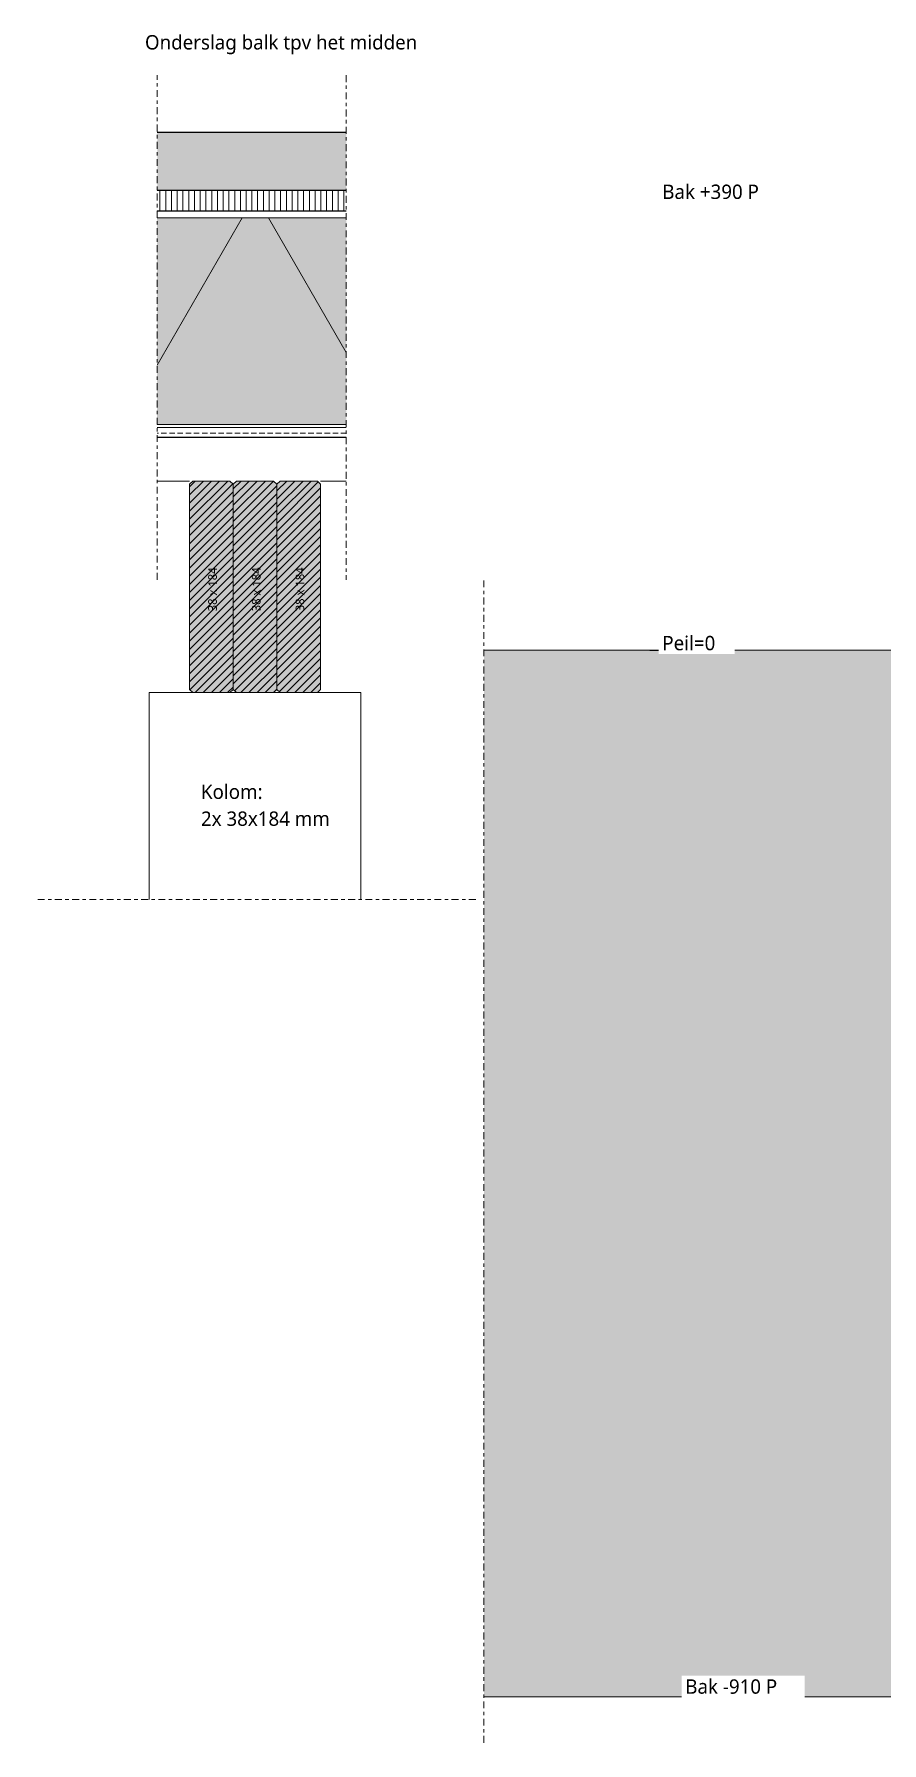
# Model space of a CAD drawing. Header units: millimetres. Extents: x 2927 to 18500, y -7154 to 6447.
# Drawn here: x 5476 to 6213, y -7104 to -5618 of the extents above; entities that cross this region are included whole.
import ezdxf

# ---------------------------------------------------------------- set-up
doc = ezdxf.new("R2010")
doc.units = ezdxf.units.MM
doc.linetypes.add('MV_center', pattern=[15, 6, -3, 3, -3])
for name, color, linetype, lineweight in [('A-ANNO-NOTE', 131, 'Continuous', 18), ('A-DETL', 90, 'Continuous', 13), ('A-DETL-GENF', 92, 'Continuous', 18), ('A-DETL-MEDM', 33, 'Continuous', 18), ('G-ANNO-TEXT', 231, 'Continuous', 13)]:
    doc.layers.add(name, color=color, linetype=linetype, lineweight=lineweight)
doc.styles.add('Segoe UI', font='segoeui.ttf', dxfattribs={"height": 7.5})
doc.styles.add('Segoe UI_3', font='segoeui.ttf', dxfattribs={"height": 12.5})

# ---------------------------------------------------------------- blocks, each defined once
blk = doc.blocks.new('NLRS_00_DI_maskeer - Type 1-V207-Details Domera')
at = {"layer": 'A-DETL-GENF', "linetype": 'MV_center'}
blk.add_line((960.4, 0), (-51, 0), dxfattribs=at)
blk = doc.blocks.new('42 isolatie - Type 1-3771745-Details Domera')
at = {"layer": 'A-DETL-GENF'}
blk.add_hatch(color=256, dxfattribs=at).paths.add_polyline_path([(207.9, 0.8), (207.9, 180.8), (43.5, 180.8), (43.5, 0.8)])
at = {"layer": 'A-DETL-GENF', "lineweight": 13}
h = blk.add_hatch(dxfattribs=at)
h.set_pattern_fill('FP_24', color=256, style=0, pattern_type=2)
h.set_pattern_definition([(60, (-2126.39, 181.76), (-155.885, 90), []), (120, (-2126.39, 181.76), (-155.885, -90), [])])
h.paths.add_polyline_path([(207.9, 0.8), (207.9, 180.8), (43.5, 180.8), (43.5, 0.8)])
at = {"layer": 'A-DETL-GENF'}
for p, q in [((207.9, 180.8), (43.5, 180.8)), ((207.9, 180.8), (43.5, 180.8)), ((43.5, 0.8), (207.9, 0.8)), ((43.5, 0.8), (207.9, 0.8))]:
    blk.add_line(p, q, dxfattribs=at)
blk = doc.blocks.new('00 hout_rechthoekig_sls - SLS 38x184-V241-Details Domera')
at = {"layer": 'A-DETL-GENF'}
blk.add_hatch(color=256, dxfattribs=at).paths.add_polyline_path([(184, -35.2), (184, -2.8), (181.2, 0), (2.8, 0), (0, -2.8), (0, -35.2), (2.8, -38), (181.2, -38)])
at = {"layer": 'A-DETL-MEDM', "lineweight": 13}
h = blk.add_hatch(dxfattribs=at)
h.set_pattern_fill('FP_292', color=256, style=0, pattern_type=2)
h.set_pattern_definition([(135, (-6006.764, -5686.652), (-3.535534, -3.535534), [])])
h.paths.add_polyline_path([(184, -35.2), (184, -2.8), (181.2, 0), (2.8, 0), (0, -2.8), (0, -35.2), (2.8, -38), (181.2, -38)])
at = {"layer": 'A-DETL-MEDM'}
for p, q in [((0, -2.8), (2.8, 0)), ((2.8, 0), (0, -2.8)), ((181.2, 0), (184, -2.8)), ((0, -2.8), (0, -35.2)), ((181.2, 0), (184, -2.8)), ((184, -35.2), (184, -2.8)), ((2.8, -38), (0, -35.2)), ((0, -35.2), (2.8, -38)), ((184, -35.2), (181.2, -38)), ((181.2, -38), (184, -35.2))]:
    blk.add_line(p, q, dxfattribs=at)
blk = doc.blocks.new('00 hout_rechthoekig_sls - SLS 38x184-V242-Details Domera')
at = {"layer": 'A-DETL-GENF'}
blk.add_hatch(color=256, dxfattribs=at).paths.add_polyline_path([(184, -35.2), (184, -2.8), (181.2, 0), (2.8, 0), (0, -2.8), (0, -35.2), (2.8, -38), (181.2, -38)])
at = {"layer": 'A-DETL-MEDM', "lineweight": 13}
h = blk.add_hatch(dxfattribs=at)
h.set_pattern_fill('FP_293', color=256, style=0, pattern_type=2)
h.set_pattern_definition([(135, (-6006.764, -5724.652), (-3.535534, -3.535534), [])])
h.paths.add_polyline_path([(184, -35.2), (184, -2.8), (181.2, 0), (2.8, 0), (0, -2.8), (0, -35.2), (2.8, -38), (181.2, -38)])
at = {"layer": 'A-DETL-MEDM'}
for p, q in [((0, -2.8), (2.8, 0)), ((2.8, 0), (0, -2.8)), ((2.8, 0), (181.2, 0)), ((181.2, 0), (184, -2.8)), ((0, -2.8), (0, -35.2)), ((181.2, 0), (184, -2.8)), ((184, -35.2), (184, -2.8)), ((2.8, -38), (0, -35.2)), ((0, -35.2), (2.8, -38)), ((2.8, -38), (181.2, -38)), ((184, -35.2), (181.2, -38)), ((181.2, -38), (184, -35.2))]:
    blk.add_line(p, q, dxfattribs=at)
blk = doc.blocks.new('00 hout_rechthoekig_sls - SLS 38x184-V243-Details Domera')
at = {"layer": 'A-DETL-GENF'}
blk.add_hatch(color=256, dxfattribs=at).paths.add_polyline_path([(184, -35.2), (184, -2.8), (181.2, 0), (2.8, 0), (0, -2.8), (0, -35.2), (2.8, -38), (181.2, -38)])
at = {"layer": 'A-DETL-MEDM', "lineweight": 13}
h = blk.add_hatch(dxfattribs=at)
h.set_pattern_fill('FP_294', color=256, style=0, pattern_type=2)
h.set_pattern_definition([(135, (-6006.764, -5648.652), (-3.535534, -3.535534), [])])
h.paths.add_polyline_path([(184, -35.2), (184, -2.8), (181.2, 0), (2.8, 0), (0, -2.8), (0, -35.2), (2.8, -38), (181.2, -38)])
at = {"layer": 'A-DETL-MEDM'}
for p, q in [((0, -2.8), (2.8, 0)), ((2.8, 0), (0, -2.8)), ((2.8, 0), (181.2, 0)), ((181.2, 0), (184, -2.8)), ((0, -2.8), (0, -35.2)), ((181.2, 0), (184, -2.8)), ((184, -35.2), (184, -2.8)), ((2.8, -38), (0, -35.2)), ((0, -35.2), (2.8, -38)), ((2.8, -38), (181.2, -38)), ((184, -35.2), (181.2, -38)), ((181.2, -38), (184, -35.2))]:
    blk.add_line(p, q, dxfattribs=at)
blk = doc.blocks.new('NLRS_00_DI_maskeer - Type 1-V244-Details Domera')
at = {"layer": 'A-DETL-GENF', "linetype": 'MV_center'}
blk.add_line((339, 0), (-100, 0), dxfattribs=at)
blk = doc.blocks.new('NLRS_00_DI_maskeer - Type 1-V245-Details Domera')
at = {"layer": 'A-DETL-GENF', "linetype": 'MV_center'}
blk.add_line((-100, 0), (339, 0), dxfattribs=at)
blk = doc.blocks.new('NLRS_00_DI_maskeer - Type 1-4234624-Details Domera')
at = {"layer": 'A-DETL-GENF', "linetype": 'MV_center'}
blk.add_line((284, 0), (-100, 0), dxfattribs=at)

msp = doc.modelspace()

# ---------------------------------------------------------------- hatches: boundary and pattern name
at = {"layer": 'A-DETL-GENF'}
for color, points in [(9, [(5747, -5753.8), (5747, -5703.8), (5582.7, -5703.8), (5582.7, -5753.8)]), (254, [(6326.7, -7064.2), (6326.7, -6153.8), (5866.7, -6153.8), (5866.7, -7064.2), (6303.9, -7064.2)])]:
    msp.add_hatch(color=color, dxfattribs=at).paths.add_polyline_path(points)
at = {"layer": 'A-DETL-GENF', "lineweight": 13}
h = msp.add_hatch(dxfattribs=at)
h.set_pattern_fill('FP_64', color=253, style=0, pattern_type=2)
h.set_pattern_definition([(90, (0, 0), (-5, 3e-16), [])])
h.paths.add_polyline_path([(5582.7, -5771.8), (5747, -5771.8), (5747, -5753.8), (5582.7, -5753.8)])
h = msp.add_hatch(dxfattribs=at)
h.set_pattern_fill('FP_4', color=250, style=0, pattern_type=2)
h.set_pattern_definition([(0, (0, 0), (0, 9.476), []), (0, (0, 4.738), (0, 9.476), [4.738, -2.369])])
h.paths.add_polyline_path([(5582.7, -5968.8), (5747, -5968.8), (5747, -5957.8), (5582.7, -5957.8)])

# ---------------------------------------------------------------- linework, layer by layer
at = {"layer": 'A-DETL', "lineweight": 25}
for p, q in [((5747, -5703.8), (5582.7, -5703.8)), ((5582.7, -5753.8), (5747, -5753.8)), ((5582.7, -5771.8), (5747, -5771.8)), ((5582.7, -5968.8), (5747, -5968.8))]:
    msp.add_line(p, q, dxfattribs=at)
at = {"layer": 'A-DETL', "lineweight": 18}
for p, q in [((6036.7, -5764.2), (6066, -5764.2)), ((5582.7, -6006.8), (5610.7, -6006.8)), ((5724.7, -6006.8), (5747, -6006.8)), ((6326.7, -6153.8), (5866.7, -6153.8)), ((6011, -6154.2), (6066, -6154.2)), ((5575.7, -6190.8), (5759.7, -6190.8)), ((5575.7, -6190.8), (5575.7, -6370.8)), ((5759.7, -6190.8), (5759.7, -6370.8)), ((5866.7, -7064.2), (6326.7, -7064.2)), ((6031, -7064.2), (6086, -7064.2))]:
    msp.add_line(p, q, dxfattribs=at)

# ---------------------------------------------------------------- block references
at = {"layer": 'A-DETL-GENF', "linetype": 'MV_center'}
for name, p, rotation in [('NLRS_00_DI_maskeer - Type 1-V244-Details Domera', (5582.7, -5753.8), 269.9999999999999), ('NLRS_00_DI_maskeer - Type 1-V245-Details Domera', (5747, -5753.8), 270.0000000000001), ('NLRS_00_DI_maskeer - Type 1-V207-Details Domera', (5866.7, -6143.8), 269.9999999999999)]:
    msp.add_blockref(name, p, dxfattribs=dict(at, rotation=rotation))
at = {"layer": 'A-DETL-GENF'}
msp.add_blockref('42 isolatie - Type 1-3771745-Details Domera', (5539.1, -5958.6), dxfattribs=at)
at = {"layer": 'A-DETL-GENF', "linetype": 'MV_center'}
msp.add_blockref('NLRS_00_DI_maskeer - Type 1-4234624-Details Domera', (5575.7, -6370.8), dxfattribs=at)
at = {"layer": 'A-DETL-MEDM', "rotation": 269.9999999999998}
for name, p in [('00 hout_rechthoekig_sls - SLS 38x184-V243-Details Domera', (5648.7, -6006.8)), ('00 hout_rechthoekig_sls - SLS 38x184-V241-Details Domera', (5686.7, -6006.8)), ('00 hout_rechthoekig_sls - SLS 38x184-V242-Details Domera', (5724.7, -6006.8))]:
    msp.add_blockref(name, p, dxfattribs=at)

# ---------------------------------------------------------------- texts
at = {"layer": 'A-ANNO-NOTE', "lineweight": 13, "char_height": 7.5, "width": 47.3, "attachment_point": 1, "rotation": 90, "style": 'Segoe UI'}
for insert in [(5627, -6120.1), (5665, -6120.1), (5703, -6120.1)]:
    msp.add_mtext('38 x 184', dxfattribs=dict(at, insert=insert))
at = {"layer": 'G-ANNO-TEXT', "color": 7, "char_height": 12.5, "attachment_point": 1, "style": 'Segoe UI_3'}
for s, insert, width in [('Onderslag balk tpv het midden', (5572, -5619), 291.013), ('Kolom:', (5620.7, -6270.8), 65.338), ('2x 38x184 mm', (5620.7, -6294.2), 137.89)]:
    msp.add_mtext(s, dxfattribs=dict(at, insert=insert, width=width))

# ---------------------------------------------------------------- next in the draw order: texts
at = {"layer": 'G-ANNO-TEXT', "color": 7, "char_height": 12.5, "attachment_point": 1, "style": 'Segoe UI_3', "bg_fill": 3, "box_fill_scale": 1.25, "bg_fill_color": 9, "bg_fill_true_color": 13158600, "bg_fill_transparency": 0}
for s, insert, width in [('Bak +390 P', (6021.9, -5749), 106.624), ('Peil=0', (6021.9, -6141.5), 59.726), ('Bak -910 P', (6041.9, -7049), 100.612)]:
    msp.add_mtext(s, dxfattribs=dict(at, insert=insert, width=width))

doc.saveas('drawing.dxf')
